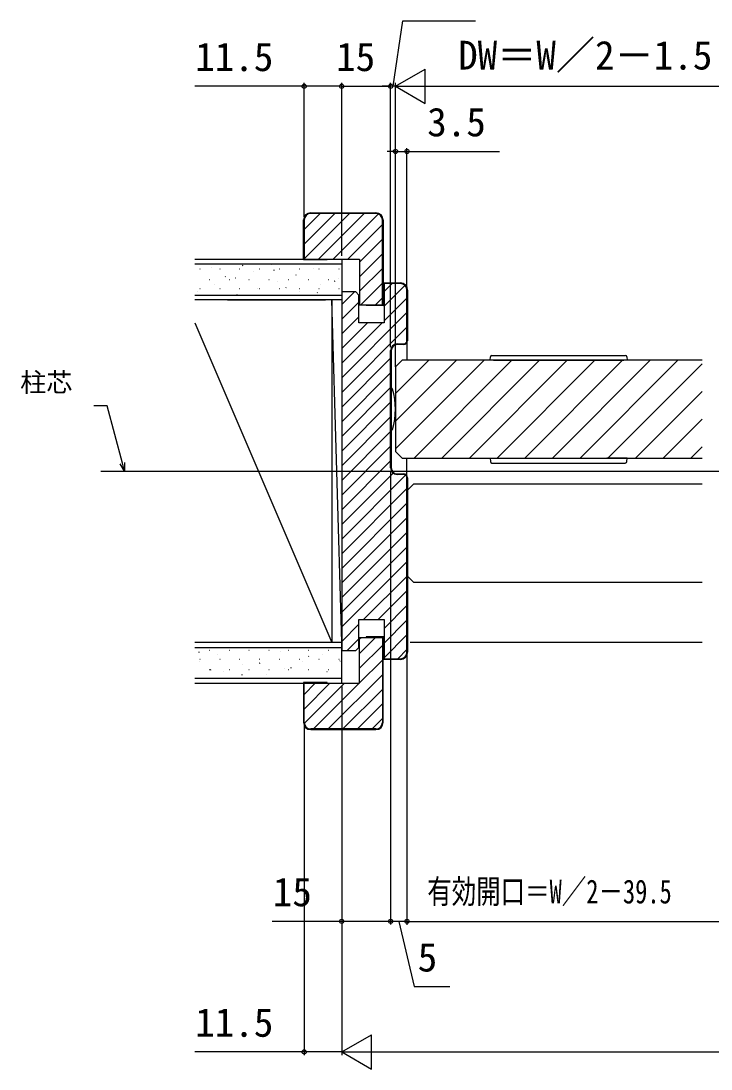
# Model space of a CAD drawing. Units: millimetres, scale not verified. Extents: x -525 to 525, y -783 to 779.
# Drawn here: x -61.5 to 150, y 102.4 to 423.6 of the extents above; entities that cross this region are included whole.
import ezdxf
from ezdxf.enums import TextEntityAlignment as Align

# ---------------------------------------------------------------- set-up
doc = ezdxf.new("R2010")
doc.units = ezdxf.units.MM
doc.header["$LTSCALE"] = 4
for name, color, linetype in [('0-5_YKK_12', 2, 'Continuous'), ('0-6_YKK_13', 4, 'Continuous'), ('0-8_YKK_D', 6, 'Continuous'), ('0-A_YSS_K', 3, 'Continuous'), ('0-B_YSS_KE', 3, 'Continuous')]:
    doc.layers.add(name, color=color, linetype=linetype)
doc.styles.add('ＭＳ ゴシック', font='')
doc.styles.get('ＭＳ ゴシック').set_extended_font_data('MS Gothic')

msp = doc.modelspace()

# ---------------------------------------------------------------- linework, layer by layer
at = {"layer": '0-5_YKK_12'}
for p, q in [((56.774, 326.629), (56.774, 319.629)), ((53.274, 309.418), (63.485, 319.629)), ((53.274, 300.932), (71.971, 319.629)), ((53.274, 292.447), (80.456, 319.629)), ((147.274, 319.629), (55.274, 319.629)), ((58.941, 289.629), (88.941, 319.629)), ((67.427, 289.629), (97.427, 319.629)), ((75.912, 289.629), (105.912, 319.629)), ((84.397, 289.629), (114.397, 319.629)), ((92.882, 289.629), (122.882, 319.629)), ((101.368, 289.629), (131.368, 319.629)), ((109.853, 289.629), (139.853, 319.629)), ((118.338, 289.629), (147.274, 318.565)), ((126.824, 289.629), (147.274, 310.079)), ((135.309, 289.629), (147.274, 301.594)), ((143.794, 289.629), (147.274, 293.109)), ((56.774, 282.629), (56.774, 289.629)), ((-37.071, 285.629), (417.395, 285.629)), ((-14.673, 285.629), (118.024, 285.629)), ((147.274, 281.629), (58.774, 281.629)), ((147.274, 233.129), (57.774, 233.129))]:
    msp.add_line(p, q, dxfattribs=at)
for points in [[(55.274, 319.629), (53.274, 317.629), (53.274, 291.629), (55.274, 289.629), (147.274, 289.629)], [(58.774, 281.629), (56.774, 279.629), (56.774, 253.629), (58.774, 251.629), (147.274, 251.629)]]:
    msp.add_lwpolyline(points, dxfattribs=at)
at = {"layer": '0-6_YKK_13'}
for p, q in [((82.274, 319.629), (82.337, 320.659)), ((83.272, 319.629), (82.274, 319.629)), ((82.836, 321.129), (123.712, 321.129)), ((83.272, 319.629), (123.276, 319.629)), ((51.974, 311.029), (52.054, 311.029)), ((52.054, 298.229), (51.974, 298.229)), ((82.274, 289.629), (82.337, 288.598)), ((82.274, 289.629), (121.024, 289.629)), ((83.272, 289.629), (118.024, 289.629)), ((83.272, 289.629), (118.024, 289.629)), ((123.276, 289.629), (118.024, 289.629)), ((123.276, 289.629), (121.024, 289.629)), ((124.274, 289.629), (121.024, 289.629)), ((124.211, 288.598), (124.274, 289.629)), ((82.836, 288.129), (123.712, 288.129))]:
    msp.add_line(p, q, dxfattribs=at)
msp.add_lwpolyline([(124.211, 320.659), (124.274, 319.629), (123.276, 319.629)], dxfattribs=at)
for centre, radius, start, end in [((82.836, 320.629), 0.5, 90, 176.5), ((123.712, 320.629), 0.5, 3.5, 90), ((52.054, 310.729), 0.3, 17.1558, 90), ((32.294, 304.629), 20.98, 342.8442, 17.1558), ((52.054, 298.529), 0.3, 270, 342.8442), ((82.836, 288.629), 0.5, 183.5, 270), ((123.712, 288.629), 0.5, 270, 356.5)]:
    msp.add_arc(centre, radius, start, end, dxfattribs=at)
at = {"layer": '0-8_YKK_D'}
for p, q in [((53.274, 403.629), (62.368, 408.879)), ((62.368, 398.379), (62.368, 408.879)), ((25.274, 363.628), (25.274, 404.629)), ((36.774, 351.628), (36.774, 404.629)), ((36.774, 351.629), (36.774, 404.629)), ((36.774, 403.629), (51.774, 403.629)), ((51.774, 403.629), (49.224, 403.629)), ((51.774, 324.629), (51.774, 404.629)), ((51.774, 323.629), (51.774, 404.629)), ((53.274, 403.629), (51.774, 403.629)), ((53.274, 403.629), (51.774, 403.629)), ((53.274, 317.629), (53.274, 404.629)), ((53.274, 317.629), (53.274, 404.629)), ((53.274, 403.629), (55.824, 403.629)), ((53.274, 403.629), (62.368, 398.379)), ((53.274, 403.629), (71.461, 403.629)), ((63.774, 403.629), (200.774, 403.629)), ((53.274, 383.629), (50.724, 383.629)), ((53.274, 317.629), (53.274, 384.629)), ((53.274, 383.629), (56.774, 383.629)), ((56.774, 342.129), (56.774, 384.629)), ((56.774, 383.629), (85.102, 383.629)), ((51.774, 285.629), (51.774, 146.638)), ((51.774, 285.629), (51.774, 146.638)), ((56.774, 229.129), (56.774, 146.629)), ((56.774, 229.129), (56.774, 146.638)), ((36.774, 219.63), (36.774, 106.629)), ((36.774, 219.63), (36.774, 106.629)), ((36.774, 219.629), (36.774, 146.638)), ((25.274, 207.63), (25.274, 106.629)), ((56.774, 147.638), (51.774, 147.638)), ((56.774, 147.629), (177.774, 147.629)), ((36.774, 107.629), (45.868, 112.879)), ((45.868, 102.379), (45.868, 112.879)), ((36.774, 107.629), (45.868, 102.379)), ((36.774, 107.629), (54.961, 107.629)), ((47.274, 107.629), (345.274, 107.629))]:
    msp.add_line(p, q, dxfattribs=at)
for points in [[(52.524, 403.629), (55.524, 423.629), (77.797, 423.629)], [(36.774, 403.629), (25.274, 403.629), (-8.276, 403.629)], [(-29.765, 285.629), (-30.425, 288.092), (-35.124, 305.629), (-39.174, 305.629)], [(-29.765, 288.269), (-29.765, 285.629), (-31.085, 287.915)], [(51.774, 147.638), (36.774, 147.638), (15.497, 147.638)], [(54.274, 147.638), (58.959, 127.629), (69.914, 127.629)], [(36.774, 107.629), (25.274, 107.629), (-8.276, 107.629)]]:
    msp.add_lwpolyline(points, dxfattribs=at)
for centre in [(25.274, 403.629), (36.774, 403.629), (36.774, 403.629), (51.774, 403.629), (51.774, 403.629), (53.274, 383.629), (56.774, 383.629), (36.774, 147.638), (51.774, 147.638), (51.774, 147.638), (56.774, 147.638), (56.774, 147.629), (25.274, 107.629)]:
    msp.add_circle(centre, 0.637, dxfattribs=at)
at = {"layer": '0-A_YSS_K'}
for p, q in [((25.274, 359.68), (30.222, 364.628)), ((25.274, 355.19), (34.712, 364.628)), ((25.274, 350.7), (39.202, 364.628)), ((29.692, 350.628), (43.692, 364.628)), ((34.183, 350.628), (48.033, 364.478)), ((38.673, 350.628), (49.274, 361.229)), ((42.274, 349.739), (49.274, 356.739)), ((42.274, 345.249), (49.274, 352.249)), ((36.774, 349.129), (-8.226, 349.129)), ((-6.691, 347.638), (-6.591, 347.638)), ((-3.279, 347.97), (-3.26, 347.977)), ((-0.611, 347.638), (-0.511, 347.638)), ((5.469, 347.638), (5.569, 347.638)), ((6.391, 348.71), (6.557, 348.82)), ((11.549, 347.638), (11.649, 347.638)), ((15.226, 348.841), (15.245, 348.848)), ((15.996, 347.232), (16.163, 347.342)), ((17.629, 347.638), (17.729, 347.638)), ((23.709, 347.638), (23.809, 347.638)), ((28.244, 347.769), (28.263, 347.776)), ((29.789, 347.638), (29.889, 347.638)), ((35.869, 347.638), (35.969, 347.638)), ((42.274, 340.759), (49.274, 347.759)), ((-3.841, 344.408), (-3.741, 344.408)), ((1.012, 345.15), (1.179, 345.26)), ((2.239, 344.408), (2.339, 344.408)), ((4.159, 344.922), (4.178, 344.929)), ((8.319, 344.408), (8.419, 344.408)), ((9.74, 346.898), (9.759, 346.905)), ((14.399, 344.408), (14.499, 344.408)), ((17.178, 343.85), (17.197, 343.857)), ((20.479, 344.408), (20.579, 344.408)), ((22.758, 345.827), (22.777, 345.833)), ((26.559, 344.408), (26.659, 344.408)), ((32.639, 344.408), (32.739, 344.408)), ((34.589, 343.867), (34.756, 343.978)), ((35.777, 344.755), (35.796, 344.761)), ((-7.567, 340.77), (-7.548, 340.776)), ((-6.691, 341.658), (-6.591, 341.658)), ((-2.081, 342.712), (-2.062, 342.719)), ((-0.611, 341.658), (-0.511, 341.658)), ((5.469, 341.658), (5.569, 341.658)), ((10.937, 341.641), (10.956, 341.647)), ((11.549, 341.658), (11.649, 341.658)), ((17.629, 341.658), (17.729, 341.658)), ((19.606, 341.785), (19.772, 341.896)), ((23.709, 341.658), (23.809, 341.658)), ((23.956, 340.569), (23.975, 340.575)), ((29.789, 341.658), (29.889, 341.658)), ((30.196, 342.779), (30.215, 342.785)), ((35.869, 341.658), (35.969, 341.658)), ((36.774, 336.67), (40.733, 340.629)), ((42.633, 336.628), (49.274, 343.269)), ((49.774, 340.689), (52.214, 343.129)), ((49.774, 336.199), (56.153, 342.578)), ((-8.226, 339.629), (36.774, 339.629)), ((36.774, 338.129), (-8.226, 338.129)), ((1.774, 338.129), (31.774, 338.129)), ((4.622, 339.703), (4.788, 339.814)), ((5.451, 339.698), (5.47, 339.705)), ((29.211, 340.307), (29.378, 340.418)), ((33.774, 338.129), (33.774, 233.129)), ((36.774, 233.129), (33.774, 338.129)), ((36.774, 338.129), (36.774, 233.129)), ((36.774, 332.179), (42.074, 337.479)), ((47.123, 336.628), (49.274, 338.779)), ((49.774, 331.709), (56.774, 338.709)), ((36.774, 314.219), (56.774, 334.219)), ((-8.226, 331.129), (33.774, 233.129)), ((36.774, 327.689), (42.074, 332.989)), ((36.774, 323.199), (44.704, 331.129)), ((36.774, 318.709), (49.194, 331.129)), ((36.774, 309.729), (56.774, 329.729)), ((56.339, 324.803), (56.6, 325.064)), ((36.774, 305.239), (51.774, 320.239)), ((36.774, 300.749), (51.774, 315.749)), ((36.774, 296.258), (51.774, 311.258)), ((36.774, 291.768), (51.774, 306.768)), ((36.774, 287.278), (51.774, 302.278)), ((36.774, 282.788), (51.774, 297.788)), ((36.774, 278.298), (51.774, 293.298)), ((36.774, 273.808), (51.774, 288.808)), ((36.774, 269.318), (52.524, 285.067)), ((36.774, 264.828), (56.375, 284.428)), ((36.774, 260.337), (56.774, 280.337)), ((36.774, 255.847), (56.774, 275.847)), ((36.774, 251.357), (56.774, 271.357)), ((36.774, 246.867), (56.774, 266.867)), ((36.774, 242.377), (56.774, 262.377)), ((36.774, 237.887), (56.774, 257.887)), ((43.506, 240.129), (56.774, 253.397)), ((47.996, 240.129), (56.774, 248.906)), ((49.774, 237.416), (56.774, 244.416)), ((36.774, 233.397), (42.074, 238.697)), ((49.774, 232.926), (56.774, 239.926)), ((42.274, 234.209), (42.695, 234.63)), ((42.274, 229.719), (47.185, 234.63)), ((49.774, 228.436), (56.774, 235.436)), ((36.774, 233.129), (-8.226, 233.129)), ((-8.226, 231.629), (36.774, 231.629)), ((31.774, 233.129), (1.774, 233.129)), ((4.926, 231.556), (4.945, 231.562)), ((36.543, 231.388), (36.562, 231.395)), ((38.496, 230.629), (42.074, 234.206)), ((42.274, 225.229), (49.274, 232.229)), ((-6.999, 230.148), (-6.833, 230.259)), ((-3.841, 230.788), (-3.741, 230.788)), ((-1.314, 229.346), (-1.296, 229.352)), ((2.239, 230.788), (2.339, 230.788)), ((8.319, 230.788), (8.419, 230.788)), ((11.704, 228.274), (11.723, 228.281)), ((14.399, 230.788), (14.499, 230.788)), ((17.944, 230.484), (17.963, 230.49)), ((20.479, 230.788), (20.579, 230.788)), ((26.559, 230.788), (26.659, 230.788)), ((26.578, 228.866), (26.745, 228.976)), ((30.963, 229.412), (30.982, 229.419)), ((32.639, 230.788), (32.739, 230.788)), ((53.957, 228.129), (56.774, 230.946)), ((-6.801, 227.403), (-6.782, 227.41)), ((-6.691, 228.038), (-6.591, 228.038)), ((-0.611, 228.038), (-0.511, 228.038)), ((5.469, 228.038), (5.569, 228.038)), ((6.218, 226.331), (6.237, 226.338)), ((11.549, 228.038), (11.649, 228.038)), ((11.594, 226.784), (11.761, 226.894)), ((17.629, 228.038), (17.729, 228.038)), ((19.236, 225.259), (19.255, 225.266)), ((21.199, 225.306), (21.366, 225.416)), ((23.709, 228.038), (23.809, 228.038)), ((24.723, 227.202), (24.741, 227.209)), ((29.789, 228.038), (29.889, 228.038)), ((35.869, 228.038), (35.969, 228.038)), ((36.183, 227.388), (36.35, 227.498)), ((42.274, 220.739), (49.274, 227.739)), ((36.774, 222.129), (-8.226, 222.129)), ((-5.603, 222.145), (-5.584, 222.152)), ((-3.841, 224.808), (-3.741, 224.808)), ((-3.39, 224.702), (-3.223, 224.812)), ((0.637, 224.355), (0.656, 224.362)), ((2.239, 224.808), (2.339, 224.808)), ((6.216, 223.224), (6.382, 223.334)), ((8.319, 224.808), (8.419, 224.808)), ((13.656, 223.283), (13.675, 223.29)), ((14.399, 224.808), (14.499, 224.808)), ((20.479, 224.808), (20.579, 224.808)), ((26.559, 224.808), (26.659, 224.808)), ((26.674, 222.211), (26.693, 222.218)), ((32.255, 224.188), (32.274, 224.194)), ((32.639, 224.808), (32.739, 224.808)), ((32.655, 206.63), (49.274, 223.249)), ((25.274, 217.209), (28.695, 220.63)), ((25.274, 212.719), (33.185, 220.63)), ((25.308, 208.263), (37.675, 220.63)), ((28.165, 206.63), (42.165, 220.63)), ((37.145, 206.63), (49.274, 218.759)), ((41.635, 206.63), (49.274, 214.269)), ((46.126, 206.63), (49.274, 209.778))]:
    msp.add_line(p, q, dxfattribs=at)
for points in [[(-8.226, 350.629), (36.774, 350.629), (36.774, 338.129)], [(-8.226, 220.629), (36.774, 220.629), (36.774, 233.129)]]:
    msp.add_lwpolyline(points, dxfattribs=at)
at = {"layer": '0-B_YSS_KE'}
for p, q in [((27.274, 364.828), (47.274, 364.828)), ((47.274, 364.628), (27.274, 364.628)), ((56.774, 325.629), (56.774, 341.129)), ((56.974, 341.129), (56.974, 325.629)), ((53.774, 324.629), (55.774, 324.629)), ((51.774, 286.629), (51.774, 322.629)), ((51.974, 322.629), (51.974, 286.629)), ((55.774, 324.429), (53.774, 324.429)), ((53.774, 284.829), (55.774, 284.829)), ((55.774, 284.629), (53.774, 284.629)), ((56.774, 230.129), (56.774, 283.629)), ((56.974, 283.629), (56.974, 230.129)), ((47.274, 206.63), (27.274, 206.63)), ((27.274, 206.43), (47.274, 206.43))]:
    msp.add_line(p, q, dxfattribs=at)
for points in [[(32.274, 350.628), (32.274, 350.428), (25.074, 350.428), (25.074, 362.628)], [(25.274, 362.628), (25.274, 350.628), (42.274, 350.628), (42.274, 336.628)], [(42.274, 336.628), (49.274, 336.628), (49.274, 362.628)], [(49.474, 362.628), (49.474, 336.428), (44.274, 336.428), (44.274, 336.628)], [(54.774, 343.129), (49.774, 343.129), (49.774, 336.129), (49.774, 331.129), (42.074, 331.129), (42.074, 339.629), (41.074, 340.629), (36.774, 340.629)], [(36.774, 340.629), (36.774, 230.629), (41.074, 230.629), (42.074, 231.629), (42.074, 240.129), (49.774, 240.129), (49.774, 235.129), (49.774, 228.129), (54.774, 228.129)], [(49.774, 336.329), (49.574, 336.329), (49.574, 343.329), (54.774, 343.329)], [(25.274, 208.63), (25.274, 220.63), (42.274, 220.63), (42.274, 234.63)], [(42.274, 234.63), (49.274, 234.63), (49.274, 208.63)], [(49.474, 208.63), (49.474, 234.83), (44.274, 234.83), (44.274, 234.63)], [(54.774, 227.929), (49.574, 227.929), (49.574, 234.929), (49.774, 234.929)], [(32.274, 220.63), (32.274, 220.83), (25.074, 220.83), (25.074, 208.63)]]:
    msp.add_lwpolyline(points, dxfattribs=at)
for centre, radius, start, end in [((27.274, 362.628), 2.2, 90, 180), ((27.274, 362.628), 2, 90, 180), ((47.274, 362.628), 2.2, 360, 90), ((47.274, 362.628), 2, 0, 90), ((54.774, 341.129), 2.2, 0.00001, 89.99999), ((54.774, 341.129), 2, 0.00001, 89.99999), ((53.774, 322.629), 2, 90.00001, 179.99999), ((55.774, 325.629), 1, 270.00001, 359.99999), ((55.774, 325.629), 1.2, 270.00001, 359.99999), ((53.774, 322.629), 1.8, 90.00001, 179.99999), ((53.774, 286.629), 2, 180.00001, 269.99999), ((53.774, 286.629), 1.8, 180.00001, 269.99999), ((55.774, 283.629), 1.2, 0.00001, 89.99999), ((55.774, 283.629), 1, 0.00001, 89.99999), ((54.774, 230.129), 2, 270.00001, 359.99999), ((54.774, 230.129), 2.2, 270.00001, 359.99999), ((27.274, 208.63), 2.2, 180, 270), ((27.274, 208.63), 2, 180, 270), ((47.274, 208.63), 2, 270, 0), ((47.274, 208.63), 2.2, 270, 0)]:
    msp.add_arc(centre, radius, start, end, dxfattribs=at)

# ---------------------------------------------------------------- texts
at = {"layer": '0-8_YKK_D', "style": 'ＭＳ ゴシック'}
for s, height, p in [('DW＝W／2－1.5', 8.798, (72.479, 406.106)), ('11.5', 8.798, (-8.117, 405.629)), ('15', 8.798, (35.07, 405.629)), ('3.5', 8.798, (62.988, 385.629)), ('柱芯', 5.865, (-61.765, 308.174)), ('15', 8.798, (15.656, 149.638)), ('5', 8.798, (60.073, 129.629)), ('11.5', 8.798, (-8.117, 109.629))]:
    msp.add_text(s, height=height, dxfattribs=at).set_placement(p, align=Align.BOTTOM_LEFT)
at = {"layer": '0-8_YKK_D', "style": 'ＭＳ ゴシック', "width": 0.75}
msp.add_text('有効開口＝W／2－39.5', height=7.331, dxfattribs=at).set_placement((63.006, 150.935), align=Align.BOTTOM_LEFT)

doc.saveas('drawing.dxf')
